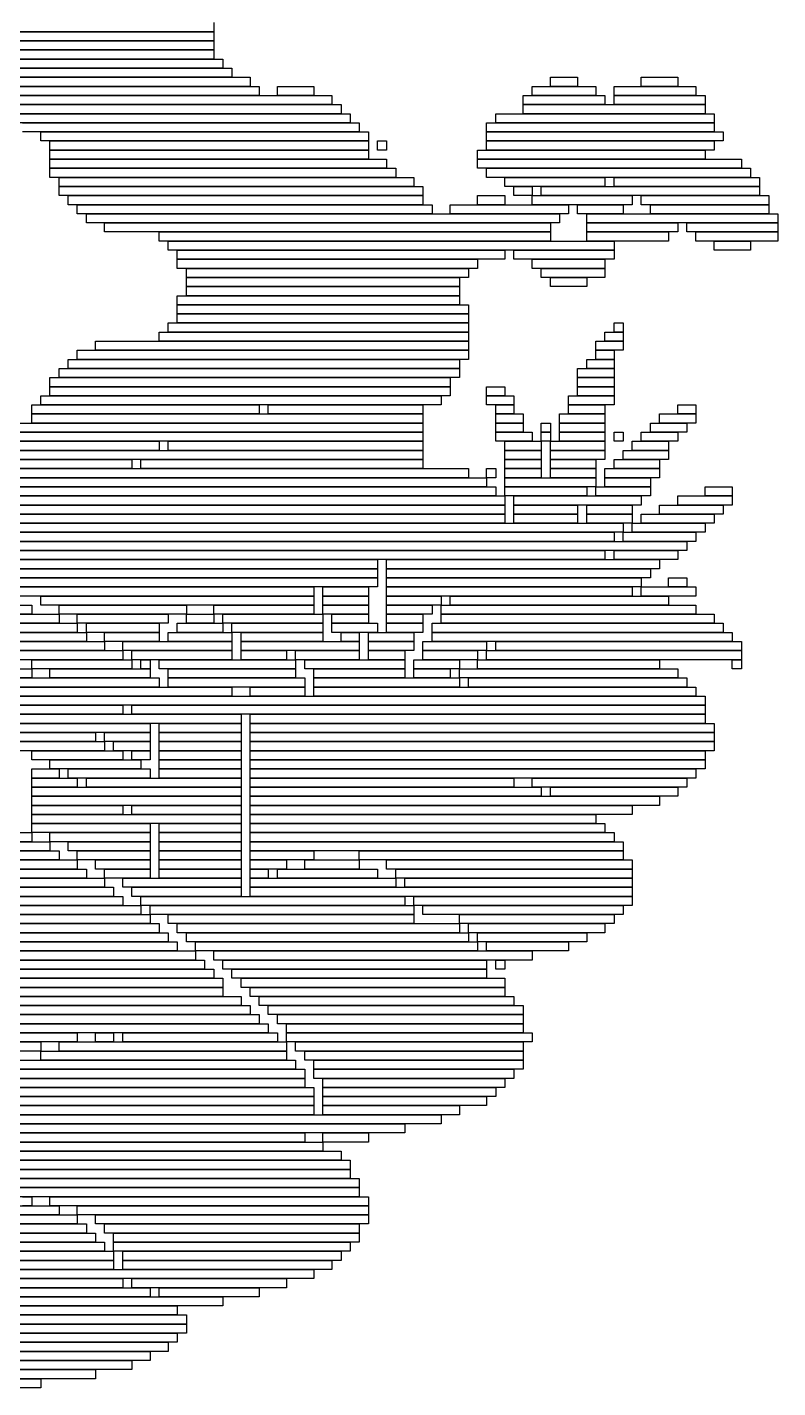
# Model space of a CAD drawing. Extents: x 39 to 985, y 65 to 958.
# Drawn here: x 386.5 to 469, y 102 to 251.5 of the extents above; entities that cross this region are included whole.
import ezdxf

# ---------------------------------------------------------------- set-up
doc = ezdxf.new("R2010")
doc.units = 0

msp = doc.modelspace()

# ---------------------------------------------------------------- linework, layer by layer
for p, q in [((407, 252), (407, 251)), ((382, 251), (407, 251)), ((407, 250), (382, 250)), ((382, 250), (407, 250)), ((407, 251), (383, 251)), ((407, 251), (407, 250)), ((407, 250), (407, 249)), ((407, 249), (382, 249)), ((382, 249), (407, 249)), ((407, 249), (407, 248)), ((407, 248), (382, 248)), ((382, 248), (408, 248)), ((408, 247), (382, 247)), ((382, 247), (409, 247)), ((408, 248), (408, 247)), ((409, 247), (409, 246)), ((409, 246), (382, 246)), ((382, 246), (411, 246)), ((411, 246), (411, 245)), ((444, 246), (447, 246)), ((444, 245), (444, 246)), ((447, 246), (447, 245)), ((454, 246), (458, 246)), ((454, 245), (454, 246)), ((458, 246), (458, 245)), ((411, 245), (382, 245)), ((382, 245), (412, 245)), ((412, 244), (382, 244)), ((383, 244), (420, 244)), ((412, 245), (412, 244)), ((414, 245), (418, 245)), ((414, 244), (414, 245)), ((418, 244), (414, 244)), ((418, 245), (418, 244)), ((420, 244), (420, 243)), ((441, 244), (450, 244)), ((441, 243), (441, 244)), ((442, 245), (449, 245)), ((442, 244), (442, 245)), ((449, 244), (442, 244)), ((447, 245), (444, 245)), ((449, 245), (449, 244)), ((450, 244), (450, 243)), ((451, 245), (460, 245)), ((451, 244), (451, 245)), ((460, 244), (451, 244)), ((451, 244), (461, 244)), ((451, 243), (451, 244)), ((458, 245), (454, 245)), ((460, 245), (460, 244)), ((461, 244), (461, 243)), ((420, 243), (383, 243)), ((384, 243), (421, 243)), ((421, 243), (421, 242)), ((450, 243), (441, 243)), ((441, 243), (461, 243)), ((441, 242), (441, 243)), ((461, 243), (451, 243)), ((461, 243), (461, 242)), ((421, 242), (384, 242)), ((385, 242), (422, 242)), ((422, 241), (385, 241)), ((386, 241), (423, 241)), ((422, 242), (422, 241)), ((423, 241), (423, 240)), ((437, 241), (462, 241)), ((437, 240), (437, 241)), ((438, 242), (462, 242)), ((438, 241), (438, 242)), ((462, 241), (438, 241)), ((461, 242), (441, 242)), ((462, 242), (462, 241)), ((462, 241), (462, 240)), ((423, 240), (386, 240)), ((388, 240), (424, 240)), ((388, 239), (388, 240)), ((424, 240), (424, 239)), ((462, 240), (437, 240)), ((437, 240), (463, 240)), ((437, 239), (437, 240)), ((463, 240), (463, 239)), ((424, 239), (388, 239)), ((389, 239), (424, 239)), ((389, 238), (389, 239)), ((424, 238), (389, 238)), ((389, 238), (424, 238)), ((389, 237), (389, 238)), ((424, 239), (424, 238)), ((424, 238), (424, 237)), ((425, 239), (426, 239)), ((425, 238), (425, 239)), ((426, 238), (425, 238)), ((426, 239), (426, 238)), ((436, 238), (461, 238)), ((436, 237), (436, 238)), ((463, 239), (437, 239)), ((437, 239), (462, 239)), ((437, 238), (437, 239)), ((462, 238), (437, 238)), ((461, 238), (461, 237)), ((462, 239), (462, 238)), ((424, 237), (389, 237)), ((389, 237), (426, 237)), ((389, 236), (389, 237)), ((426, 237), (426, 236)), ((461, 237), (436, 237)), ((436, 237), (465, 237)), ((436, 236), (436, 237)), ((465, 237), (465, 236)), ((426, 236), (389, 236)), ((389, 236), (427, 236)), ((389, 235), (389, 236)), ((427, 235), (389, 235)), ((390, 235), (429, 235)), ((390, 234), (390, 235)), ((427, 236), (427, 235)), ((429, 235), (429, 234)), ((465, 236), (436, 236)), ((437, 236), (466, 236)), ((437, 235), (437, 236)), ((466, 235), (437, 235)), ((439, 235), (450, 235)), ((439, 234), (439, 235)), ((450, 235), (450, 234)), ((451, 235), (467, 235)), ((451, 234), (451, 235)), ((466, 236), (466, 235)), ((467, 235), (467, 234)), ((429, 234), (390, 234)), ((390, 234), (430, 234)), ((390, 233), (390, 234)), ((430, 234), (430, 233)), ((450, 234), (439, 234)), ((440, 234), (442, 234)), ((440, 233), (440, 234)), ((442, 234), (442, 233)), ((443, 234), (467, 234)), ((443, 233), (443, 234)), ((467, 234), (451, 234)), ((467, 234), (467, 233)), ((430, 233), (390, 233)), ((391, 233), (430, 233)), ((391, 232), (391, 233)), ((430, 232), (391, 232)), ((392, 232), (431, 232)), ((392, 231), (392, 232)), ((430, 233), (430, 232)), ((431, 232), (431, 231)), ((433, 232), (446, 232)), ((433, 231), (433, 232)), ((436, 233), (439, 233)), ((436, 232), (436, 233)), ((439, 232), (436, 232)), ((439, 233), (439, 232)), ((442, 233), (440, 233)), ((442, 233), (453, 233)), ((442, 232), (442, 233)), ((453, 232), (442, 232)), ((467, 233), (443, 233)), ((446, 232), (446, 231)), ((447, 232), (452, 232)), ((447, 231), (447, 232)), ((452, 232), (452, 231)), ((453, 233), (453, 232)), ((454, 233), (468, 233)), ((454, 232), (454, 233)), ((468, 232), (454, 232)), ((455, 232), (468, 232)), ((455, 231), (455, 232)), ((468, 233), (468, 232)), ((468, 232), (468, 231)), ((431, 231), (392, 231)), ((393, 231), (445, 231)), ((393, 230), (393, 231)), ((446, 231), (433, 231)), ((445, 231), (445, 230)), ((452, 231), (447, 231)), ((448, 231), (469, 231)), ((448, 230), (448, 231)), ((468, 231), (455, 231)), ((469, 231), (469, 230)), ((445, 230), (393, 230)), ((395, 230), (444, 230)), ((395, 229), (395, 230)), ((444, 229), (395, 229)), ((401, 229), (444, 229)), ((401, 228), (401, 229)), ((444, 230), (444, 229)), ((444, 229), (444, 228)), ((469, 230), (448, 230)), ((448, 230), (458, 230)), ((448, 229), (448, 230)), ((458, 229), (448, 229)), ((448, 229), (457, 229)), ((448, 228), (448, 229)), ((457, 229), (457, 228)), ((458, 230), (458, 229)), ((459, 230), (469, 230)), ((459, 229), (459, 230)), ((469, 229), (459, 229)), ((460, 229), (469, 229)), ((460, 228), (460, 229)), ((469, 230), (469, 229)), ((469, 229), (469, 228)), ((444, 228), (401, 228)), ((402, 228), (451, 228)), ((402, 227), (402, 228)), ((457, 228), (448, 228)), ((451, 228), (451, 227)), ((469, 228), (460, 228)), ((462, 228), (466, 228)), ((462, 227), (462, 228)), ((466, 228), (466, 227)), ((451, 227), (402, 227)), ((403, 227), (439, 227)), ((403, 226), (403, 227)), ((439, 226), (403, 226)), ((403, 226), (436, 226)), ((403, 225), (403, 226)), ((436, 226), (436, 225)), ((439, 227), (439, 226)), ((440, 227), (451, 227)), ((440, 226), (440, 227)), ((451, 226), (440, 226)), ((442, 226), (450, 226)), ((442, 225), (442, 226)), ((450, 226), (450, 225)), ((451, 227), (451, 226)), ((466, 227), (462, 227)), ((436, 225), (403, 225)), ((404, 225), (435, 225)), ((404, 224), (404, 225)), ((435, 225), (435, 224)), ((450, 225), (442, 225)), ((443, 225), (450, 225)), ((443, 224), (443, 225)), ((450, 225), (450, 224)), ((435, 224), (404, 224)), ((404, 224), (434, 224)), ((404, 223), (404, 224)), ((434, 223), (404, 223)), ((404, 223), (434, 223)), ((404, 222), (404, 223)), ((434, 224), (434, 223)), ((434, 223), (434, 222)), ((450, 224), (443, 224)), ((444, 224), (448, 224)), ((444, 223), (444, 224)), ((448, 223), (444, 223)), ((448, 224), (448, 223)), ((403, 222), (434, 222)), ((403, 221), (403, 222)), ((434, 222), (404, 222)), ((434, 222), (434, 221)), ((434, 221), (403, 221)), ((403, 221), (435, 221)), ((403, 220), (403, 221)), ((435, 220), (403, 220)), ((403, 220), (435, 220)), ((403, 219), (403, 220)), ((435, 221), (435, 220)), ((435, 220), (435, 219)), ((402, 219), (435, 219)), ((402, 218), (402, 219)), ((435, 219), (403, 219)), ((435, 219), (435, 218)), ((451, 219), (452, 219)), ((451, 218), (451, 219)), ((452, 219), (452, 218)), ((394, 217), (435, 217)), ((394, 216), (394, 217)), ((401, 218), (435, 218)), ((401, 217), (401, 218)), ((435, 217), (401, 217)), ((435, 218), (402, 218)), ((435, 218), (435, 217)), ((435, 217), (435, 216)), ((449, 217), (452, 217)), ((449, 216), (449, 217)), ((450, 218), (452, 218)), ((450, 217), (450, 218)), ((452, 217), (450, 217)), ((452, 218), (451, 218)), ((452, 218), (452, 217)), ((452, 217), (452, 216)), ((392, 216), (435, 216)), ((392, 215), (392, 216)), ((435, 216), (394, 216)), ((435, 216), (435, 215)), ((452, 216), (449, 216)), ((449, 216), (451, 216)), ((449, 215), (449, 216)), ((451, 216), (451, 215)), ((390, 214), (434, 214)), ((390, 213), (390, 214)), ((391, 215), (434, 215)), ((391, 214), (391, 215)), ((434, 214), (391, 214)), ((435, 215), (392, 215)), ((434, 215), (434, 214)), ((434, 214), (434, 213)), ((447, 214), (451, 214)), ((447, 213), (447, 214)), ((448, 215), (451, 215)), ((448, 214), (448, 215)), ((451, 214), (448, 214)), ((451, 215), (449, 215)), ((451, 215), (451, 214)), ((451, 214), (451, 213)), ((389, 213), (433, 213)), ((389, 212), (389, 213)), ((434, 213), (390, 213)), ((433, 213), (433, 212)), ((451, 213), (447, 213)), ((447, 213), (451, 213)), ((447, 212), (447, 213)), ((451, 213), (451, 212)), ((388, 211), (432, 211)), ((388, 210), (388, 211)), ((433, 212), (389, 212)), ((389, 212), (433, 212)), ((389, 211), (389, 212)), ((433, 211), (389, 211)), ((432, 211), (432, 210)), ((433, 212), (433, 211)), ((437, 212), (439, 212)), ((437, 211), (437, 212)), ((439, 211), (437, 211)), ((437, 211), (440, 211)), ((437, 210), (437, 211)), ((439, 212), (439, 211)), ((440, 211), (440, 210)), ((446, 211), (451, 211)), ((446, 210), (446, 211)), ((451, 212), (447, 212)), ((447, 212), (451, 212)), ((447, 211), (447, 212)), ((451, 211), (447, 211)), ((451, 212), (451, 211)), ((451, 211), (451, 210)), ((387, 210), (412, 210)), ((387, 209), (387, 210)), ((432, 210), (388, 210)), ((412, 210), (412, 209)), ((413, 210), (430, 210)), ((413, 209), (413, 210)), ((430, 210), (430, 209)), ((440, 210), (437, 210)), ((438, 210), (440, 210)), ((438, 209), (438, 210)), ((440, 210), (440, 209)), ((451, 210), (446, 210)), ((446, 210), (450, 210)), ((446, 209), (446, 210)), ((450, 210), (450, 209)), ((458, 210), (460, 210)), ((458, 209), (458, 210)), ((460, 210), (460, 209)), ((377, 208), (430, 208)), ((412, 209), (387, 209)), ((387, 209), (430, 209)), ((387, 208), (387, 209)), ((430, 208), (387, 208)), ((430, 209), (413, 209)), ((430, 209), (430, 208)), ((430, 208), (430, 207)), ((440, 209), (438, 209)), ((438, 209), (441, 209)), ((438, 208), (438, 209)), ((441, 208), (438, 208)), ((438, 208), (441, 208)), ((438, 207), (438, 208)), ((441, 209), (441, 208)), ((441, 208), (441, 207)), ((443, 208), (444, 208)), ((443, 207), (443, 208)), ((444, 208), (444, 207)), ((445, 209), (450, 209)), ((445, 208), (445, 209)), ((450, 208), (445, 208)), ((445, 208), (450, 208)), ((445, 207), (445, 208)), ((450, 209), (446, 209)), ((450, 209), (450, 208)), ((450, 208), (450, 207)), ((455, 208), (459, 208)), ((455, 207), (455, 208)), ((456, 209), (460, 209)), ((456, 208), (456, 209)), ((460, 208), (456, 208)), ((460, 209), (458, 209)), ((459, 208), (459, 207)), ((460, 209), (460, 208)), ((376, 207), (430, 207)), ((430, 207), (377, 207)), ((430, 207), (430, 206)), ((441, 207), (438, 207)), ((438, 207), (442, 207)), ((438, 206), (438, 207)), ((442, 207), (442, 206)), ((444, 207), (443, 207)), ((443, 207), (444, 207)), ((443, 206), (443, 207)), ((444, 207), (444, 206)), ((450, 207), (445, 207)), ((445, 207), (450, 207)), ((445, 206), (445, 207)), ((450, 207), (450, 206)), ((451, 207), (452, 207)), ((451, 206), (451, 207)), ((452, 207), (452, 206)), ((454, 207), (458, 207)), ((454, 206), (454, 207)), ((459, 207), (455, 207)), ((458, 207), (458, 206)), ((373, 205), (430, 205)), ((374, 206), (401, 206)), ((401, 205), (374, 205)), ((430, 206), (376, 206)), ((401, 206), (401, 205)), ((402, 206), (430, 206)), ((402, 205), (402, 206)), ((430, 205), (402, 205)), ((430, 206), (430, 205)), ((430, 205), (430, 204)), ((442, 206), (438, 206)), ((439, 206), (443, 206)), ((439, 205), (439, 206)), ((443, 205), (439, 205)), ((439, 205), (443, 205)), ((439, 204), (439, 205)), ((444, 206), (443, 206)), ((443, 206), (443, 205)), ((443, 205), (443, 204)), ((444, 206), (450, 206)), ((444, 205), (444, 206)), ((450, 205), (444, 205)), ((444, 205), (450, 205)), ((444, 204), (444, 205)), ((450, 206), (445, 206)), ((450, 206), (450, 205)), ((450, 205), (450, 204)), ((452, 206), (451, 206)), ((452, 205), (457, 205)), ((452, 204), (452, 205)), ((453, 206), (457, 206)), ((453, 205), (453, 206)), ((457, 205), (453, 205)), ((458, 206), (454, 206)), ((457, 206), (457, 205)), ((457, 205), (457, 204)), ((372, 204), (398, 204)), ((430, 204), (373, 204)), ((398, 204), (398, 203)), ((399, 204), (430, 204)), ((399, 203), (399, 204)), ((430, 204), (430, 203)), ((443, 204), (439, 204)), ((439, 204), (443, 204)), ((439, 203), (439, 204)), ((443, 204), (443, 203)), ((450, 204), (444, 204)), ((444, 204), (449, 204)), ((444, 203), (444, 204)), ((449, 204), (449, 203)), ((451, 204), (456, 204)), ((451, 203), (451, 204)), ((457, 204), (452, 204)), ((456, 204), (456, 203)), ((371, 203), (435, 203)), ((435, 202), (371, 202)), ((371, 202), (437, 202)), ((398, 203), (372, 203)), ((430, 203), (399, 203)), ((435, 203), (435, 202)), ((437, 203), (438, 203)), ((437, 202), (437, 203)), ((438, 202), (437, 202)), ((437, 202), (437, 201)), ((438, 203), (438, 202)), ((443, 203), (439, 203)), ((439, 203), (443, 203)), ((439, 202), (439, 203)), ((443, 202), (439, 202)), ((439, 202), (449, 202)), ((439, 201), (439, 202)), ((443, 203), (443, 202)), ((449, 203), (444, 203)), ((444, 203), (449, 203)), ((444, 202), (444, 203)), ((449, 202), (444, 202)), ((449, 203), (449, 202)), ((449, 202), (449, 201)), ((450, 203), (456, 203)), ((450, 202), (450, 203)), ((456, 202), (450, 202)), ((450, 202), (455, 202)), ((450, 201), (450, 202)), ((456, 203), (451, 203)), ((455, 202), (455, 201)), ((456, 203), (456, 202)), ((367, 201), (438, 201)), ((437, 201), (371, 201)), ((438, 201), (438, 200)), ((449, 201), (439, 201)), ((439, 201), (448, 201)), ((439, 200), (439, 201)), ((448, 201), (448, 200)), ((449, 201), (455, 201)), ((449, 200), (449, 201)), ((455, 201), (450, 201)), ((455, 201), (455, 200)), ((461, 201), (464, 201)), ((461, 200), (461, 201)), ((464, 201), (464, 200)), ((366, 200), (439, 200)), ((439, 199), (366, 199)), ((366, 199), (439, 199)), ((438, 200), (367, 200)), ((448, 200), (439, 200)), ((439, 200), (439, 199)), ((439, 199), (439, 198)), ((440, 200), (454, 200)), ((440, 199), (440, 200)), ((454, 199), (440, 199)), ((440, 199), (447, 199)), ((440, 198), (440, 199)), ((447, 199), (447, 198)), ((448, 199), (453, 199)), ((448, 198), (448, 199)), ((455, 200), (449, 200)), ((453, 199), (453, 198)), ((454, 200), (454, 199)), ((456, 199), (463, 199)), ((456, 198), (456, 199)), ((458, 200), (464, 200)), ((458, 199), (458, 200)), ((464, 199), (458, 199)), ((464, 200), (461, 200)), ((463, 199), (463, 198)), ((464, 200), (464, 199)), ((365, 198), (439, 198)), ((439, 198), (366, 198)), ((439, 198), (439, 197)), ((447, 198), (440, 198)), ((440, 198), (447, 198)), ((440, 197), (440, 198)), ((447, 198), (447, 197)), ((453, 198), (448, 198)), ((448, 198), (453, 198)), ((448, 197), (448, 198)), ((453, 198), (453, 197)), ((454, 198), (462, 198)), ((454, 197), (454, 198)), ((463, 198), (456, 198)), ((462, 198), (462, 197)), ((439, 197), (365, 197)), ((365, 197), (452, 197)), ((452, 196), (365, 196)), ((369, 196), (451, 196)), ((447, 197), (440, 197)), ((453, 197), (448, 197)), ((451, 196), (451, 195)), ((452, 197), (452, 196)), ((452, 196), (460, 196)), ((452, 195), (452, 196)), ((453, 197), (461, 197)), ((453, 196), (453, 197)), ((461, 196), (453, 196)), ((462, 197), (454, 197)), ((460, 196), (460, 195)), ((461, 197), (461, 196)), ((451, 195), (369, 195)), ((372, 195), (459, 195)), ((460, 195), (452, 195)), ((459, 195), (459, 194)), ((459, 194), (372, 194)), ((376, 194), (450, 194)), ((450, 193), (376, 193)), ((378, 193), (425, 193)), ((425, 193), (425, 192)), ((426, 193), (456, 193)), ((426, 192), (426, 193)), ((450, 194), (450, 193)), ((451, 194), (458, 194)), ((451, 193), (451, 194)), ((458, 193), (451, 193)), ((456, 193), (456, 192)), ((458, 194), (458, 193)), ((425, 192), (378, 192)), ((381, 192), (425, 192)), ((425, 192), (425, 191)), ((456, 192), (426, 192)), ((426, 192), (455, 192)), ((426, 191), (426, 192)), ((455, 192), (455, 191)), ((425, 191), (381, 191)), ((384, 191), (425, 191)), ((425, 190), (384, 190)), ((385, 190), (418, 190)), ((418, 190), (418, 189)), ((419, 190), (424, 190)), ((419, 189), (419, 190)), ((424, 190), (424, 189)), ((425, 191), (425, 190)), ((455, 191), (426, 191)), ((426, 191), (454, 191)), ((426, 190), (426, 191)), ((454, 190), (426, 190)), ((426, 190), (453, 190)), ((426, 189), (426, 190)), ((453, 190), (453, 189)), ((454, 191), (454, 190)), ((454, 190), (460, 190)), ((454, 189), (454, 190)), ((457, 191), (459, 191)), ((457, 190), (457, 191)), ((459, 190), (457, 190)), ((459, 191), (459, 190)), ((460, 190), (460, 189)), ((418, 189), (385, 189)), ((388, 189), (418, 189)), ((388, 188), (388, 189)), ((418, 189), (418, 188)), ((424, 189), (419, 189)), ((419, 189), (424, 189)), ((419, 188), (419, 189)), ((424, 189), (424, 188)), ((453, 189), (426, 189)), ((426, 189), (432, 189)), ((426, 188), (426, 189)), ((432, 189), (432, 188)), ((433, 189), (457, 189)), ((433, 188), (433, 189)), ((460, 189), (454, 189)), ((457, 189), (457, 188)), ((373, 188), (387, 188)), ((387, 187), (373, 187)), ((375, 187), (390, 187)), ((387, 188), (387, 187)), ((418, 188), (388, 188)), ((390, 188), (404, 188)), ((390, 187), (390, 188)), ((404, 187), (390, 187)), ((390, 187), (390, 186)), ((392, 187), (402, 187)), ((392, 186), (392, 187)), ((402, 187), (402, 186)), ((404, 188), (404, 187)), ((404, 187), (407, 187)), ((404, 186), (404, 187)), ((407, 188), (418, 188)), ((407, 187), (407, 188)), ((418, 187), (407, 187)), ((407, 187), (407, 186)), ((408, 187), (419, 187)), ((408, 186), (408, 187)), ((418, 188), (418, 187)), ((424, 188), (419, 188)), ((419, 188), (424, 188)), ((419, 187), (419, 188)), ((424, 187), (419, 187)), ((419, 187), (419, 186)), ((420, 187), (424, 187)), ((420, 186), (420, 187)), ((424, 188), (424, 187)), ((424, 187), (424, 186)), ((432, 188), (426, 188)), ((426, 188), (431, 188)), ((426, 187), (426, 188)), ((431, 187), (426, 187)), ((426, 187), (430, 187)), ((426, 186), (426, 187)), ((430, 187), (430, 186)), ((431, 188), (431, 187)), ((432, 188), (460, 188)), ((432, 187), (432, 188)), ((460, 187), (432, 187)), ((432, 187), (462, 187)), ((432, 186), (432, 187)), ((457, 188), (433, 188)), ((460, 188), (460, 187)), ((462, 187), (462, 186)), ((390, 186), (375, 186)), ((378, 186), (392, 186)), ((402, 186), (392, 186)), ((392, 186), (392, 185)), ((393, 186), (401, 186)), ((393, 185), (393, 186)), ((401, 186), (401, 185)), ((403, 186), (408, 186)), ((403, 185), (403, 186)), ((407, 186), (404, 186)), ((419, 186), (408, 186)), ((408, 186), (408, 185)), ((409, 186), (419, 186)), ((409, 185), (409, 186)), ((419, 186), (419, 185)), ((424, 186), (420, 186)), ((420, 186), (425, 186)), ((420, 185), (420, 186)), ((425, 186), (425, 185)), ((430, 186), (426, 186)), ((426, 186), (430, 186)), ((426, 185), (426, 186)), ((430, 186), (430, 185)), ((431, 186), (463, 186)), ((431, 185), (431, 186)), ((462, 186), (432, 186)), ((463, 186), (463, 185)), ((392, 185), (378, 185)), ((380, 185), (393, 185)), ((393, 184), (380, 184)), ((383, 184), (395, 184)), ((401, 185), (393, 185)), ((393, 185), (393, 184)), ((395, 185), (401, 185)), ((395, 184), (395, 185)), ((401, 184), (395, 184)), ((395, 184), (395, 183)), ((397, 184), (409, 184)), ((397, 183), (397, 184)), ((401, 185), (401, 184)), ((402, 185), (409, 185)), ((402, 184), (402, 185)), ((409, 184), (402, 184)), ((408, 185), (403, 185)), ((419, 185), (409, 185)), ((409, 185), (409, 184)), ((409, 184), (409, 183)), ((410, 185), (419, 185)), ((410, 184), (410, 185)), ((419, 184), (410, 184)), ((410, 184), (423, 184)), ((410, 183), (410, 184)), ((419, 185), (419, 184)), ((425, 185), (420, 185)), ((421, 185), (423, 185)), ((421, 184), (421, 185)), ((423, 184), (421, 184)), ((423, 185), (423, 184)), ((423, 184), (423, 183)), ((424, 185), (429, 185)), ((424, 184), (424, 185)), ((429, 184), (424, 184)), ((424, 184), (429, 184)), ((424, 183), (424, 184)), ((430, 185), (426, 185)), ((429, 185), (429, 184)), ((429, 184), (429, 183)), ((430, 184), (437, 184)), ((430, 183), (430, 184)), ((463, 185), (431, 185)), ((431, 185), (464, 185)), ((431, 184), (431, 185)), ((464, 184), (431, 184)), ((437, 184), (437, 183)), ((438, 184), (465, 184)), ((438, 183), (438, 184)), ((464, 185), (464, 184)), ((465, 184), (465, 183)), ((355, 183), (397, 183)), ((395, 183), (383, 183)), ((409, 183), (397, 183)), ((397, 183), (397, 182)), ((398, 183), (409, 183)), ((398, 182), (398, 183)), ((409, 183), (409, 182)), ((423, 183), (410, 183)), ((410, 183), (415, 183)), ((410, 182), (410, 183)), ((415, 183), (415, 182)), ((416, 183), (423, 183)), ((416, 182), (416, 183)), ((423, 183), (423, 182)), ((429, 183), (424, 183)), ((424, 183), (428, 183)), ((424, 182), (424, 183)), ((428, 183), (428, 182)), ((437, 183), (430, 183)), ((430, 183), (436, 183)), ((430, 182), (430, 183)), ((436, 183), (436, 182)), ((437, 183), (465, 183)), ((437, 182), (437, 183)), ((465, 183), (438, 183)), ((465, 183), (465, 182)), ((353, 181), (387, 181)), ((397, 182), (355, 182)), ((387, 182), (398, 182)), ((387, 181), (387, 182)), ((398, 181), (387, 181)), ((387, 181), (387, 180)), ((389, 181), (400, 181)), ((389, 180), (389, 181)), ((409, 182), (398, 182)), ((398, 182), (398, 181)), ((399, 182), (400, 182)), ((399, 181), (399, 182)), ((400, 181), (399, 181)), ((400, 182), (400, 181)), ((400, 181), (400, 180)), ((401, 182), (416, 182)), ((401, 181), (401, 182)), ((416, 181), (401, 181)), ((402, 181), (416, 181)), ((402, 180), (402, 181)), ((415, 182), (410, 182)), ((423, 182), (416, 182)), ((416, 182), (416, 181)), ((416, 181), (416, 180)), ((417, 182), (428, 182)), ((417, 181), (417, 182)), ((428, 181), (417, 181)), ((418, 181), (428, 181)), ((418, 180), (418, 181)), ((428, 182), (424, 182)), ((428, 182), (428, 181)), ((428, 181), (428, 180)), ((429, 182), (434, 182)), ((429, 181), (429, 182)), ((434, 181), (429, 181)), ((429, 181), (433, 181)), ((429, 180), (429, 181)), ((436, 182), (430, 182)), ((433, 181), (433, 180)), ((434, 182), (434, 181)), ((434, 181), (458, 181)), ((434, 180), (434, 181)), ((436, 182), (456, 182)), ((436, 181), (436, 182)), ((456, 181), (436, 181)), ((465, 182), (437, 182)), ((456, 182), (456, 181)), ((458, 181), (458, 180)), ((464, 182), (465, 182)), ((464, 181), (464, 182)), ((465, 181), (464, 181)), ((465, 182), (465, 181)), ((344, 180), (401, 180)), ((387, 180), (353, 180)), ((400, 180), (389, 180)), ((401, 180), (401, 179)), ((416, 180), (402, 180)), ((402, 180), (417, 180)), ((402, 179), (402, 180)), ((417, 180), (417, 179)), ((428, 180), (418, 180)), ((418, 180), (434, 180)), ((418, 179), (418, 180)), ((433, 180), (429, 180)), ((458, 180), (434, 180)), ((434, 180), (434, 179)), ((435, 180), (459, 180)), ((435, 179), (435, 180)), ((459, 180), (459, 179)), ((401, 179), (344, 179)), ((344, 179), (409, 179)), ((409, 178), (344, 178)), ((353, 178), (461, 178)), ((417, 179), (402, 179)), ((409, 179), (409, 178)), ((411, 179), (417, 179)), ((411, 178), (411, 179)), ((417, 178), (411, 178)), ((417, 179), (417, 178)), ((434, 179), (418, 179)), ((418, 179), (460, 179)), ((418, 178), (418, 179)), ((460, 178), (418, 178)), ((459, 179), (435, 179)), ((460, 179), (460, 178)), ((461, 178), (461, 177)), ((461, 177), (353, 177)), ((355, 177), (397, 177)), ((397, 177), (397, 176)), ((398, 177), (461, 177)), ((398, 176), (398, 177)), ((461, 177), (461, 176)), ((321, 176), (410, 176)), ((410, 175), (321, 175)), ((397, 176), (355, 176)), ((380, 175), (400, 175)), ((461, 176), (398, 176)), ((400, 175), (400, 174)), ((401, 175), (410, 175)), ((401, 174), (401, 175)), ((410, 176), (410, 175)), ((410, 175), (410, 174)), ((411, 176), (461, 176)), ((411, 175), (411, 176)), ((461, 175), (411, 175)), ((411, 175), (462, 175)), ((411, 174), (411, 175)), ((461, 176), (461, 175)), ((462, 175), (462, 174)), ((376, 174), (394, 174)), ((400, 174), (380, 174)), ((394, 174), (394, 173)), ((395, 174), (400, 174)), ((395, 173), (395, 174)), ((400, 174), (400, 173)), ((410, 174), (401, 174)), ((401, 174), (410, 174)), ((401, 173), (401, 174)), ((410, 174), (410, 173)), ((462, 174), (411, 174)), ((411, 174), (462, 174)), ((411, 173), (411, 174)), ((462, 174), (462, 173)), ((369, 173), (395, 173)), ((395, 172), (369, 172)), ((394, 173), (376, 173)), ((387, 172), (397, 172)), ((387, 171), (387, 172)), ((400, 173), (395, 173)), ((395, 173), (395, 172)), ((396, 173), (400, 173)), ((396, 172), (396, 173)), ((400, 172), (396, 172)), ((397, 172), (397, 171)), ((398, 172), (400, 172)), ((398, 171), (398, 172)), ((400, 173), (400, 172)), ((400, 172), (400, 171)), ((410, 173), (401, 173)), ((401, 173), (410, 173)), ((401, 172), (401, 173)), ((410, 172), (401, 172)), ((401, 172), (410, 172)), ((401, 171), (401, 172)), ((410, 173), (410, 172)), ((410, 172), (410, 171)), ((462, 173), (411, 173)), ((411, 173), (462, 173)), ((411, 172), (411, 173)), ((462, 172), (411, 172)), ((411, 172), (461, 172)), ((411, 171), (411, 172)), ((461, 172), (461, 171)), ((462, 173), (462, 172)), ((397, 171), (387, 171)), ((389, 171), (399, 171)), ((389, 170), (389, 171)), ((400, 171), (398, 171)), ((399, 171), (399, 170)), ((410, 171), (401, 171)), ((401, 171), (410, 171)), ((401, 170), (401, 171)), ((410, 171), (410, 170)), ((461, 171), (411, 171)), ((411, 171), (461, 171)), ((411, 170), (411, 171)), ((461, 171), (461, 170)), ((387, 170), (390, 170)), ((387, 169), (387, 170)), ((390, 169), (387, 169)), ((387, 169), (392, 169)), ((387, 168), (387, 169)), ((399, 170), (389, 170)), ((390, 170), (390, 169)), ((391, 170), (400, 170)), ((391, 169), (391, 170)), ((400, 169), (391, 169)), ((392, 169), (392, 168)), ((393, 169), (410, 169)), ((393, 168), (393, 169)), ((400, 170), (400, 169)), ((410, 170), (401, 170)), ((401, 170), (410, 170)), ((401, 169), (401, 170)), ((410, 169), (401, 169)), ((410, 170), (410, 169)), ((410, 169), (410, 168)), ((461, 170), (411, 170)), ((411, 170), (460, 170)), ((411, 169), (411, 170)), ((460, 169), (411, 169)), ((411, 169), (440, 169)), ((411, 168), (411, 169)), ((440, 169), (440, 168)), ((442, 169), (459, 169)), ((442, 168), (442, 169)), ((459, 169), (459, 168)), ((460, 170), (460, 169)), ((392, 168), (387, 168)), ((387, 168), (410, 168)), ((387, 167), (387, 168)), ((410, 168), (393, 168)), ((410, 168), (410, 167)), ((440, 168), (411, 168)), ((411, 168), (443, 168)), ((411, 167), (411, 168)), ((459, 168), (442, 168)), ((443, 168), (443, 167)), ((444, 168), (458, 168)), ((444, 167), (444, 168)), ((458, 168), (458, 167)), ((410, 167), (387, 167)), ((387, 167), (410, 167)), ((387, 166), (387, 167)), ((410, 166), (387, 166)), ((387, 166), (397, 166)), ((387, 165), (387, 166)), ((397, 166), (397, 165)), ((398, 166), (410, 166)), ((398, 165), (398, 166)), ((410, 167), (410, 166)), ((410, 166), (410, 165)), ((443, 167), (411, 167)), ((411, 167), (456, 167)), ((411, 166), (411, 167)), ((456, 166), (411, 166)), ((411, 166), (453, 166)), ((411, 165), (411, 166)), ((458, 167), (444, 167)), ((453, 166), (453, 165)), ((456, 167), (456, 166)), ((397, 165), (387, 165)), ((387, 165), (410, 165)), ((387, 164), (387, 165)), ((410, 165), (398, 165)), ((410, 165), (410, 164)), ((453, 165), (411, 165)), ((411, 165), (449, 165)), ((411, 164), (411, 165)), ((449, 165), (449, 164)), ((358, 163), (387, 163)), ((410, 164), (387, 164)), ((387, 164), (400, 164)), ((387, 163), (387, 164)), ((400, 163), (387, 163)), ((387, 163), (387, 162)), ((389, 163), (400, 163)), ((389, 162), (389, 163)), ((400, 164), (400, 163)), ((400, 163), (400, 162)), ((401, 164), (410, 164)), ((401, 163), (401, 164)), ((410, 163), (401, 163)), ((401, 163), (410, 163)), ((401, 162), (401, 163)), ((410, 164), (410, 163)), ((410, 163), (410, 162)), ((449, 164), (411, 164)), ((411, 164), (450, 164)), ((411, 163), (411, 164)), ((450, 163), (411, 163)), ((411, 163), (451, 163)), ((411, 162), (411, 163)), ((450, 164), (450, 163)), ((451, 163), (451, 162)), ((353, 162), (389, 162)), ((387, 162), (358, 162)), ((400, 162), (389, 162)), ((389, 162), (389, 161)), ((391, 162), (400, 162)), ((391, 161), (391, 162)), ((400, 162), (400, 161)), ((410, 162), (401, 162)), ((401, 162), (410, 162)), ((401, 161), (401, 162)), ((410, 162), (410, 161)), ((451, 162), (411, 162)), ((411, 162), (452, 162)), ((411, 161), (411, 162)), ((452, 162), (452, 161)), ((343, 160), (392, 160)), ((348, 161), (390, 161)), ((390, 160), (348, 160)), ((389, 161), (353, 161)), ((390, 161), (390, 160)), ((400, 161), (391, 161)), ((392, 161), (400, 161)), ((392, 160), (392, 161)), ((400, 160), (392, 160)), ((392, 160), (392, 159)), ((394, 160), (400, 160)), ((394, 159), (394, 160)), ((400, 161), (400, 160)), ((400, 160), (400, 159)), ((410, 161), (401, 161)), ((401, 161), (410, 161)), ((401, 160), (401, 161)), ((410, 160), (401, 160)), ((401, 160), (410, 160)), ((401, 159), (401, 160)), ((410, 161), (410, 160)), ((410, 160), (410, 159)), ((452, 161), (411, 161)), ((411, 161), (418, 161)), ((411, 160), (411, 161)), ((418, 160), (411, 160)), ((411, 160), (415, 160)), ((411, 159), (411, 160)), ((415, 160), (415, 159)), ((417, 160), (423, 160)), ((417, 159), (417, 160)), ((418, 161), (418, 160)), ((423, 161), (452, 161)), ((423, 160), (423, 161)), ((452, 160), (423, 160)), ((423, 160), (423, 159)), ((426, 160), (453, 160)), ((426, 159), (426, 160)), ((452, 161), (452, 160)), ((453, 160), (453, 159)), ((339, 159), (393, 159)), ((392, 159), (343, 159)), ((393, 159), (393, 158)), ((400, 159), (394, 159)), ((395, 159), (400, 159)), ((395, 158), (395, 159)), ((400, 159), (400, 158)), ((410, 159), (401, 159)), ((401, 159), (410, 159)), ((401, 158), (401, 159)), ((410, 159), (410, 158)), ((415, 159), (411, 159)), ((411, 159), (413, 159)), ((411, 158), (411, 159)), ((413, 159), (413, 158)), ((414, 159), (425, 159)), ((414, 158), (414, 159)), ((423, 159), (417, 159)), ((425, 159), (425, 158)), ((453, 159), (426, 159)), ((427, 159), (453, 159)), ((427, 158), (427, 159)), ((453, 159), (453, 158)), ((335, 158), (395, 158)), ((395, 157), (335, 157)), ((393, 158), (339, 158)), ((370, 157), (396, 157)), ((400, 158), (395, 158)), ((395, 158), (395, 157)), ((396, 157), (396, 156)), ((397, 158), (410, 158)), ((397, 157), (397, 158)), ((410, 157), (397, 157)), ((398, 157), (410, 157)), ((398, 156), (398, 157)), ((410, 158), (401, 158)), ((410, 158), (410, 157)), ((410, 157), (410, 156)), ((413, 158), (411, 158)), ((411, 158), (427, 158)), ((411, 157), (411, 158)), ((427, 157), (411, 157)), ((411, 157), (453, 157)), ((411, 156), (411, 157)), ((425, 158), (414, 158)), ((453, 158), (427, 158)), ((427, 158), (427, 157)), ((428, 158), (453, 158)), ((428, 157), (428, 158)), ((453, 157), (428, 157)), ((453, 158), (453, 157)), ((453, 157), (453, 156)), ((367, 156), (397, 156)), ((396, 156), (370, 156)), ((397, 156), (397, 155)), ((410, 156), (398, 156)), ((399, 156), (428, 156)), ((399, 155), (399, 156)), ((453, 156), (411, 156)), ((428, 156), (428, 155)), ((429, 156), (453, 156)), ((429, 155), (429, 156)), ((453, 156), (453, 155)), ((358, 154), (400, 154)), ((363, 155), (399, 155)), ((399, 154), (363, 154)), ((397, 155), (367, 155)), ((428, 155), (399, 155)), ((399, 155), (399, 154)), ((400, 155), (429, 155)), ((400, 154), (400, 155)), ((429, 154), (400, 154)), ((400, 154), (400, 153)), ((402, 154), (429, 154)), ((402, 153), (402, 154)), ((453, 155), (429, 155)), ((429, 155), (429, 154)), ((429, 154), (429, 153)), ((430, 155), (452, 155)), ((430, 154), (430, 155)), ((452, 154), (430, 154)), ((434, 154), (451, 154)), ((434, 153), (434, 154)), ((451, 154), (451, 153)), ((452, 155), (452, 154)), ((354, 153), (401, 153)), ((400, 153), (358, 153)), ((401, 153), (401, 152)), ((429, 153), (402, 153)), ((403, 153), (434, 153)), ((403, 152), (403, 153)), ((451, 153), (434, 153)), ((434, 153), (434, 152)), ((435, 153), (450, 153)), ((435, 152), (435, 153)), ((450, 153), (450, 152)), ((346, 151), (403, 151)), ((349, 152), (402, 152)), ((402, 151), (349, 151)), ((401, 152), (354, 152)), ((402, 152), (402, 151)), ((434, 152), (403, 152)), ((403, 151), (403, 150)), ((404, 152), (435, 152)), ((404, 151), (404, 152)), ((435, 151), (404, 151)), ((405, 151), (436, 151)), ((405, 150), (405, 151)), ((450, 152), (435, 152)), ((435, 152), (435, 151)), ((436, 152), (448, 152)), ((436, 151), (436, 152)), ((448, 151), (436, 151)), ((436, 151), (436, 150)), ((437, 151), (446, 151)), ((437, 150), (437, 151)), ((446, 151), (446, 150)), ((448, 152), (448, 151)), ((403, 150), (346, 150)), ((384, 150), (405, 150)), ((436, 150), (405, 150)), ((405, 150), (405, 149)), ((407, 150), (442, 150)), ((407, 149), (407, 150)), ((446, 150), (437, 150)), ((442, 150), (442, 149)), ((380, 149), (406, 149)), ((405, 149), (384, 149)), ((406, 149), (406, 148)), ((442, 149), (407, 149)), ((408, 149), (437, 149)), ((408, 148), (408, 149)), ((437, 149), (437, 148)), ((438, 149), (439, 149)), ((438, 148), (438, 149)), ((439, 149), (439, 148)), ((372, 147), (408, 147)), ((377, 148), (407, 148)), ((407, 147), (377, 147)), ((406, 148), (380, 148)), ((407, 148), (407, 147)), ((437, 148), (408, 148)), ((408, 147), (408, 146)), ((409, 148), (437, 148)), ((409, 147), (409, 148)), ((437, 147), (409, 147)), ((410, 147), (439, 147)), ((410, 146), (410, 147)), ((437, 148), (437, 147)), ((439, 148), (438, 148)), ((439, 147), (439, 146)), ((368, 146), (408, 146)), ((408, 146), (372, 146)), ((408, 146), (408, 145)), ((439, 146), (410, 146)), ((411, 146), (439, 146)), ((411, 145), (411, 146)), ((439, 146), (439, 145)), ((360, 144), (411, 144)), ((365, 145), (410, 145)), ((410, 144), (365, 144)), ((408, 145), (368, 145)), ((410, 145), (410, 144)), ((439, 145), (411, 145)), ((411, 144), (411, 143)), ((412, 145), (440, 145)), ((412, 144), (412, 145)), ((440, 144), (412, 144)), ((413, 144), (441, 144)), ((413, 143), (413, 144)), ((440, 145), (440, 144)), ((441, 144), (441, 143)), ((356, 143), (412, 143)), ((411, 143), (360, 143)), ((412, 143), (412, 142)), ((441, 143), (413, 143)), ((414, 143), (441, 143)), ((414, 142), (414, 143)), ((441, 143), (441, 142)), ((349, 141), (392, 141)), ((353, 142), (413, 142)), ((413, 141), (353, 141)), ((412, 142), (356, 142)), ((392, 141), (392, 140)), ((394, 141), (396, 141)), ((394, 140), (394, 141)), ((396, 141), (396, 140)), ((397, 141), (414, 141)), ((397, 140), (397, 141)), ((413, 142), (413, 141)), ((441, 142), (414, 142)), ((414, 141), (414, 140)), ((415, 142), (441, 142)), ((415, 141), (415, 142)), ((441, 141), (415, 141)), ((415, 141), (442, 141)), ((415, 140), (415, 141)), ((441, 142), (441, 141)), ((442, 141), (442, 140)), ((345, 140), (388, 140)), ((392, 140), (349, 140)), ((388, 140), (388, 139)), ((390, 140), (415, 140)), ((390, 139), (390, 140)), ((396, 140), (394, 140)), ((414, 140), (397, 140)), ((442, 140), (415, 140)), ((415, 140), (415, 139)), ((416, 140), (441, 140)), ((416, 139), (416, 140)), ((441, 140), (441, 139)), ((334, 138), (416, 138)), ((388, 139), (345, 139)), ((388, 139), (415, 139)), ((388, 138), (388, 139)), ((415, 138), (388, 138)), ((415, 139), (390, 139)), ((415, 139), (415, 138)), ((441, 139), (416, 139)), ((416, 138), (416, 137)), ((417, 139), (441, 139)), ((417, 138), (417, 139)), ((441, 138), (417, 138)), ((418, 138), (441, 138)), ((418, 137), (418, 138)), ((441, 139), (441, 138)), ((441, 138), (441, 137)), ((416, 137), (334, 137)), ((336, 137), (417, 137)), ((417, 137), (417, 136)), ((441, 137), (418, 137)), ((418, 137), (440, 137)), ((418, 136), (418, 137)), ((440, 137), (440, 136)), ((417, 136), (336, 136)), ((337, 136), (417, 136)), ((417, 135), (337, 135)), ((338, 135), (418, 135)), ((417, 136), (417, 135)), ((440, 136), (418, 136)), ((418, 135), (418, 134)), ((419, 136), (439, 136)), ((419, 135), (419, 136)), ((439, 135), (419, 135)), ((419, 135), (438, 135)), ((419, 134), (419, 135)), ((438, 135), (438, 134)), ((439, 136), (439, 135)), ((418, 134), (338, 134)), ((372, 134), (418, 134)), ((418, 134), (418, 133)), ((438, 134), (419, 134)), ((419, 134), (437, 134)), ((419, 133), (419, 134)), ((437, 134), (437, 133)), ((418, 133), (372, 133)), ((376, 133), (418, 133)), ((418, 132), (376, 132)), ((378, 132), (432, 132)), ((418, 133), (418, 132)), ((437, 133), (419, 133)), ((419, 133), (434, 133)), ((419, 132), (419, 133)), ((434, 132), (419, 132)), ((432, 132), (432, 131)), ((434, 133), (434, 132)), ((432, 131), (378, 131)), ((380, 131), (428, 131)), ((428, 131), (428, 130)), ((428, 130), (380, 130)), ((381, 130), (417, 130)), ((417, 129), (381, 129)), ((382, 129), (419, 129)), ((417, 130), (417, 129)), ((419, 130), (424, 130)), ((419, 129), (419, 130)), ((424, 129), (419, 129)), ((419, 129), (419, 128)), ((424, 130), (424, 129)), ((419, 128), (382, 128)), ((383, 128), (421, 128)), ((421, 128), (421, 127)), ((421, 127), (383, 127)), ((384, 127), (422, 127)), ((422, 126), (384, 126)), ((384, 126), (422, 126)), ((422, 127), (422, 126)), ((422, 126), (422, 125)), ((422, 125), (384, 125)), ((385, 125), (423, 125)), ((423, 125), (423, 124)), ((423, 124), (385, 124)), ((385, 124), (423, 124)), ((423, 123), (385, 123)), ((386, 123), (387, 123)), ((387, 123), (387, 122)), ((389, 123), (424, 123)), ((389, 122), (389, 123)), ((423, 124), (423, 123)), ((424, 123), (424, 122)), ((291, 122), (390, 122)), ((387, 122), (386, 122)), ((424, 122), (389, 122)), ((390, 122), (390, 121)), ((392, 122), (424, 122)), ((392, 121), (392, 122)), ((424, 122), (424, 121)), ((390, 121), (291, 121)), ((313, 121), (392, 121)), ((392, 120), (313, 120)), ((316, 120), (393, 120)), ((424, 121), (392, 121)), ((392, 121), (392, 120)), ((393, 120), (393, 119)), ((394, 121), (424, 121)), ((394, 120), (394, 121)), ((424, 120), (394, 120)), ((395, 120), (423, 120)), ((395, 119), (395, 120)), ((423, 120), (423, 119)), ((424, 121), (424, 120)), ((393, 119), (316, 119)), ((349, 119), (394, 119)), ((394, 119), (394, 118)), ((423, 119), (395, 119)), ((396, 119), (423, 119)), ((396, 118), (396, 119)), ((423, 119), (423, 118)), ((394, 118), (349, 118)), ((352, 118), (395, 118)), ((395, 117), (352, 117)), ((354, 117), (396, 117)), ((395, 118), (395, 117)), ((423, 118), (396, 118)), ((396, 118), (422, 118)), ((396, 117), (396, 118)), ((422, 117), (396, 117)), ((396, 117), (396, 116)), ((397, 117), (421, 117)), ((397, 116), (397, 117)), ((421, 117), (421, 116)), ((422, 118), (422, 117)), ((396, 116), (354, 116)), ((356, 116), (396, 116)), ((396, 116), (396, 115)), ((421, 116), (397, 116)), ((397, 116), (420, 116)), ((397, 115), (397, 116)), ((420, 116), (420, 115)), ((396, 115), (356, 115)), ((357, 115), (418, 115)), ((418, 114), (357, 114)), ((357, 114), (397, 114)), ((420, 115), (397, 115)), ((397, 114), (397, 113)), ((398, 114), (415, 114)), ((398, 113), (398, 114)), ((415, 114), (415, 113)), ((418, 115), (418, 114)), ((397, 113), (357, 113)), ((358, 113), (400, 113)), ((415, 113), (398, 113)), ((400, 113), (400, 112)), ((401, 113), (412, 113)), ((401, 112), (401, 113)), ((412, 113), (412, 112)), ((400, 112), (358, 112)), ((359, 112), (408, 112)), ((408, 111), (359, 111)), ((366, 111), (403, 111)), ((412, 112), (401, 112)), ((403, 111), (403, 110)), ((408, 112), (408, 111)), ((403, 110), (366, 110)), ((368, 110), (404, 110)), ((404, 110), (404, 109)), ((404, 109), (368, 109)), ((369, 109), (404, 109)), ((404, 108), (369, 108)), ((370, 108), (403, 108)), ((403, 108), (403, 107)), ((404, 109), (404, 108)), ((403, 107), (370, 107)), ((371, 107), (402, 107)), ((402, 107), (402, 106)), ((402, 106), (371, 106)), ((371, 106), (400, 106)), ((400, 105), (371, 105)), ((372, 105), (398, 105)), ((398, 105), (398, 104)), ((400, 106), (400, 105)), ((273, 104), (394, 104)), ((398, 104), (372, 104)), ((394, 104), (394, 103)), ((259, 103), (388, 103)), ((388, 102), (259, 102)), ((394, 103), (273, 103)), ((388, 103), (388, 102))]:
    msp.add_line(p, q)

doc.saveas('drawing.dxf')
